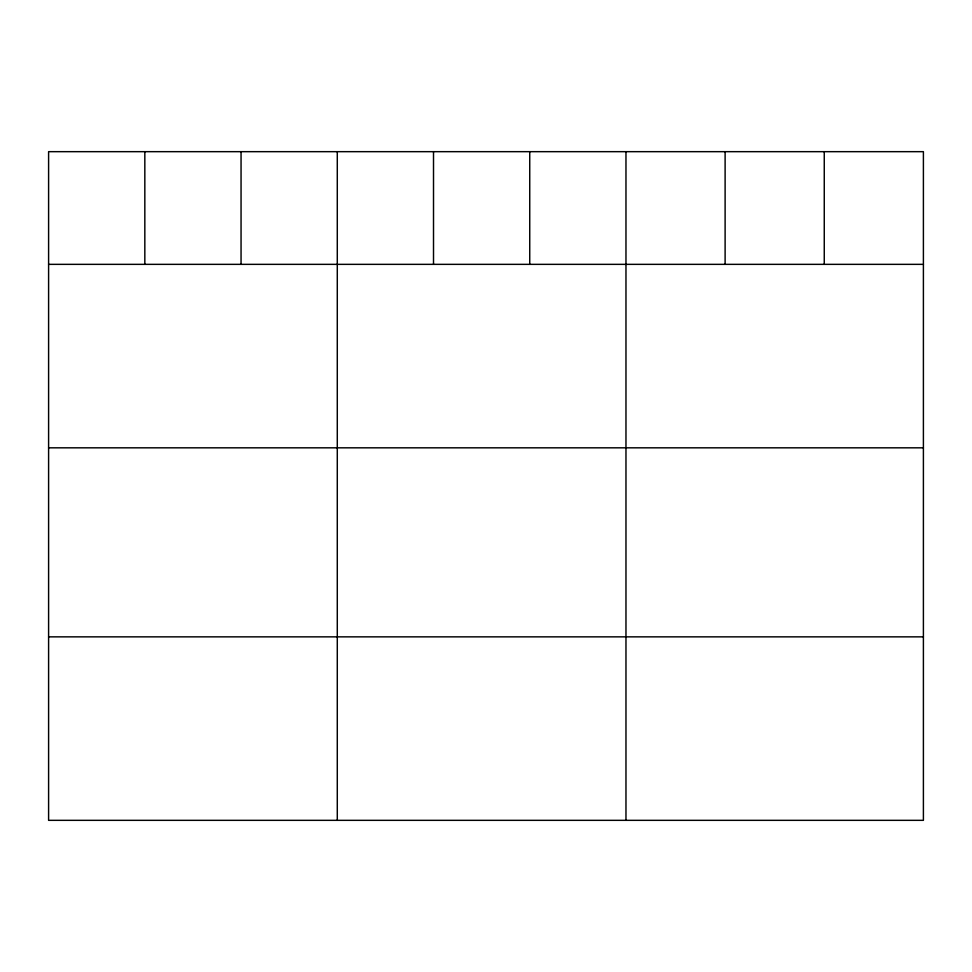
<?xml version="1.0" encoding="UTF-8"?>
<svg xmlns="http://www.w3.org/2000/svg" width="972" height="972" viewBox="0 0 972 972"><rect width="100%" height="100%" fill="white"/><g stroke="black" fill="none" stroke-linecap="round" stroke-linejoin="round"><path stroke-width="1.46" d="M923.4 264.348L923.4 820.332L48.6 820.332L48.6 151.668L923.4 151.668L923.4 264.348L48.6 264.348M48.6 447.825L923.4 447.825M48.6 636.854L923.4 636.854M824.256 151.668L824.256 264.348M725.112 151.668L725.112 264.348M625.968 151.668L625.968 820.332M529.74 151.668L529.74 264.348M433.512 151.668L433.512 264.348M337.284 151.668L337.284 820.332M241.056 151.668L241.056 264.348M144.828 151.668L144.828 264.348"/></g></svg>
